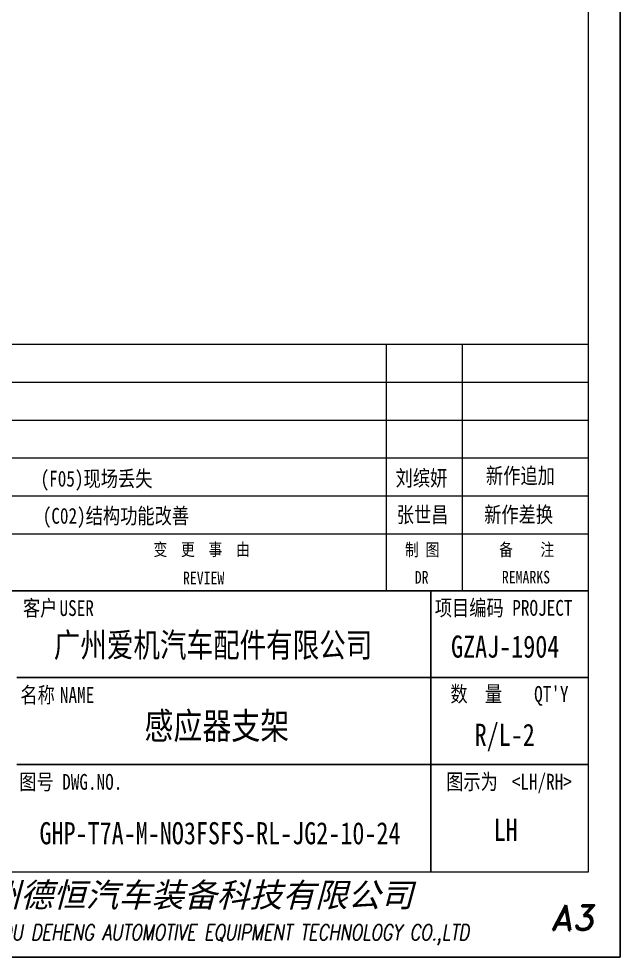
# Model space of a CAD drawing. Header units: millimetres. Extents: x -24576 to 201447, y -42879 to 13513.
# Drawn here: x 40258.4 to 40353.6, y 6233 to 6381.5 of the extents above; entities that cross this region are included whole.
import ezdxf
from ezdxf.enums import TextEntityAlignment as Align

# ---------------------------------------------------------------- set-up
doc = ezdxf.new("R2010")
doc.units = ezdxf.units.MM
doc.header["$LTSCALE"] = 0.5
for name, color, linetype in [('图\\M+19E79\\M+195B6\\M+18E9A', 7, 'Continuous'), ('图号', 7, 'Continuous'), ('图名', 7, 'Continuous'), ('数量', 7, 'Continuous')]:
    doc.layers.add(name, color=color, linetype=linetype)
doc.layers.add('图框', color=7, linetype='Continuous', lineweight=18)
doc.layers.add('打印', color=7, linetype='Continuous', lineweight=15, plot=False)
doc.layers.add('打印-禁用', color=7, linetype='Continuous', lineweight=15, plot=False)
doc.styles.add('STYLE1', font='')
doc.styles.add('国标', font='simfang.ttf', dxfattribs={"width": 0.8})
doc.styles.add('标题\\M+18E9A', font='romand.shx', dxfattribs={"oblique": 10, "bigfont": 'bigfont.shx'})
doc.styles.get('STYLE1').set_extended_font_data('SimSun')

# ---------------------------------------------------------------- blocks, each defined once
blk = doc.blocks.new('GZDEH零件A3图框V01版')
at = {"layer": '图\\M+19E79\\M+195B6\\M+18E9A', "color": 7}
blk.add_line((3272.49, -1788.46), (3092.49, -1788.46), dxfattribs=at)
at = {"layer": '图\\M+19E79\\M+195B6\\M+18E9A', "color": 9}
for p, q in [((3272.49, -1788.46), (3092.49, -1788.46)), ((3247.49, -1788.46), (3247.49, -1832.96)), ((3181.99, -1802.21), (3272.49, -1802.21)), ((3181.99, -1815.96), (3272.49, -1815.96))]:
    blk.add_line(p, q, dxfattribs=at)
at = {"layer": '图框', "linetype": 'Continuous'}
for p, q in [((3272.49, -1832.96), (3272.49, -1554.46)), ((3157.49, -1749.46), (3272.49, -1749.46)), ((2882.49, -1832.96), (3272.49, -1832.96))]:
    blk.add_line(p, q, dxfattribs=at)
at = {"layer": '图框', "color": 9}
for p, q in [((3240.49, -1788.46), (3240.49, -1749.46)), ((3252.49, -1749.46), (3252.49, -1788.46)), ((3157.49, -1755.46), (3272.49, -1755.46)), ((3157.49, -1761.46), (3272.49, -1761.46)), ((3157.49, -1767.46), (3272.49, -1767.46)), ((3157.49, -1773.46), (3272.49, -1773.46)), ((3157.49, -1779.46), (3272.49, -1779.46))]:
    blk.add_line(p, q, dxfattribs=at)
at = {"layer": '打印-禁用', "linetype": 'Continuous'}
for p, q in [((3277.49, -1846.46), (3277.49, -1549.46)), ((2857.49, -1846.46), (3277.49, -1846.46))]:
    blk.add_line(p, q, dxfattribs=at)
at = {"layer": '图\\M+19E79\\M+195B6\\M+18E9A', "color": 9, "style": '国标', "width": 0.8}
for s, p in [('客户', (3185.68, -1792.46)), ('USER', (3191.46, -1792.46))]:
    blk.add_text(s, height=2.5, dxfattribs=at).set_placement(p, align=Align.CENTER)
for s, p in [('项目编码 PROJECT', (3248.13, -1792.43)), ('名称\u3000', (3182.54, -1806.21)), ('NAME', (3188.8, -1806.21)), ('数  量', (3250.61, -1806.05)), ("QT'Y ", (3263.86, -1806.05)), ('图号', (3182.36, -1819.96)), ('DWG.NO.', (3189.16, -1819.96)), ('图示为', (3249.94, -1819.93)), ('<LH/RH>', (3260.31, -1819.93))]:
    blk.add_text(s, height=2.5, dxfattribs=at).set_placement(p)
at = {"layer": '图\\M+19E79\\M+195B6\\M+18E9A', "color": 7, "lineweight": -3, "style": 'STYLE1', "oblique": 15}
blk.add_text('广州德恒汽车装备科技有限公司', height=3.8, dxfattribs=at).set_placement((3172.16, -1838.51))
at = {"layer": '图\\M+19E79\\M+195B6\\M+18E9A', "color": 7, "style": '标题\\M+18E9A', "oblique": 10}
blk.add_text('A3', height=4, dxfattribs=at).set_placement((3269.91, -1840.2), align=Align.MIDDLE)
at = {"layer": '图\\M+19E79\\M+195B6\\M+18E9A', "color": 7, "style": '标题\\M+18E9A', "oblique": 10, "width": 0.75}
blk.add_text('GUANGZHOU DEHENG AUTOMOTIVE EQUIPMENT TECHNOLOGY CO.,LTD ', height=2.5, dxfattribs=at).set_placement((3211.26, -1842.9), align=Align.MIDDLE)
at = {"layer": '图框', "color": 9, "style": '国标', "width": 0.8}
for s, p in [('变  更  事  由', (3211.24, -1782.93)), ('REVIEW', (3211.55, -1787.45))]:
    blk.add_text(s, height=2, dxfattribs=at).set_placement(p, align=Align.CENTER)
for s, p in [('制 图', (3246.15, -1781.95)), ('备    注', (3262.68, -1781.92)), ('DR', (3246.06, -1786.34)), ('REMARKS', (3262.57, -1786.32))]:
    blk.add_text(s, height=2, dxfattribs=at).set_placement(p, align=Align.MIDDLE)
blk = doc.blocks.new('DEH A3')
at = {"layer": '图框'}
blk.add_blockref('GZDEH零件A3图框V01版', (-2857.49, 1846.46), dxfattribs=at)

msp = doc.modelspace()

# ---------------------------------------------------------------- linework, layer by layer
at = {"layer": '打印'}
msp.add_lwpolyline([(39933.585, 6530.014), (40353.585, 6530.014), (40353.585, 6233.014), (39933.585, 6233.014)], close=True, dxfattribs=at)

# ---------------------------------------------------------------- block references
at = {"layer": '图框'}
msp.add_blockref('DEH A3', (39933.585, 6233.014), dxfattribs=at)

# ---------------------------------------------------------------- texts
at = {"layer": '图\\M+19E79\\M+195B6\\M+18E9A', "color": 3, "style": '国标', "width": 0.8}
for s, height, p in [('(F05)现场丢失', 2.5, (40261.83, 6307.486)), ('刘缤妍', 2.5, (40318.035, 6307.585)), ('新作追加', 2.5, (40332.33, 6307.956)), ('(C02)结构功能改善', 2.5, (40262.176, 6301.61)), ('张世昌', 2.5, (40318.209, 6301.793)), ('新作差换', 2.5, (40332.04, 6301.804)), ('广州爱机汽车配件有限公司', 3.85, (40263.93, 6280.495)), ('GZAJ-1904', 3.5, (40326.802, 6280.424))]:
    msp.add_text(s, height=height, dxfattribs=at).set_placement(p)
msp.add_text('LH', height=3.5, dxfattribs=at).set_placement((40335.456, 6251.431), align=Align.CENTER)
at = {"layer": '图号', "color": 3, "style": '国标', "width": 0.8}
msp.add_text('GHP-T7A-M-NO3FSFS-RL-JG2-10-24', height=3.5, dxfattribs=at).set_placement((40261.664, 6250.888))
at = {"layer": '图名', "color": 3, "style": '国标', "width": 0.8}
msp.add_text('感应器支架', height=4.2, dxfattribs=at).set_placement((40289.737, 6267.528), align=Align.CENTER)
at = {"layer": '数量', "color": 3, "style": '国标', "width": 0.8}
msp.add_text('R/L-2', height=3.5, dxfattribs=at).set_placement((40335.303, 6266.463), align=Align.CENTER)

doc.saveas('drawing.dxf')
